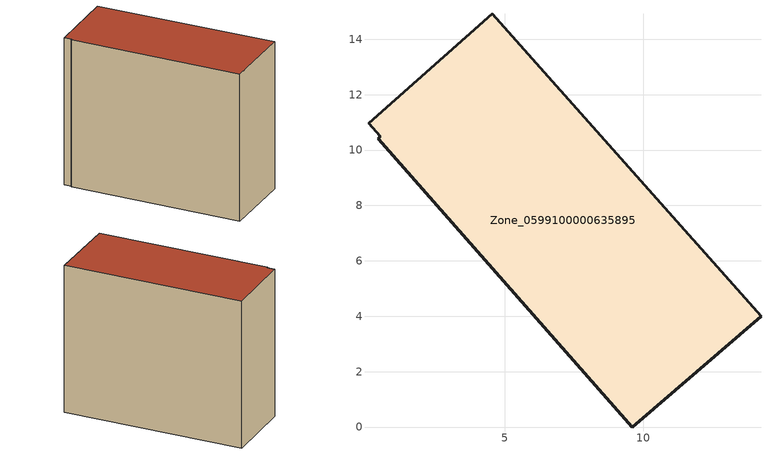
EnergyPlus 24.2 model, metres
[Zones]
Zone_0599100000635895
 floor ground (C_G): 9.6,0 0.43,10.41 0.51,10.49 0.08,10.97 4.54,14.91 14.25,4 z0
 wall outside (C_F): 14.25,4 4.54,14.91 0.08,10.97 0.51,10.49 0.43,10.41 9.6,0 14.25,4 z0:12.22
 roof outside (C_R): 0.43,10.41 9.6,0 14.25,4 4.54,14.91 0.08,10.97 0.51,10.49 z12.22
[BUILDING]
Pand.0599100000635895: North Axis=0; Terrain=City; Loads Convergence Tolerance Value=0.04; Temperature Convergence Tolerance Value=0.4; Solar Distribution=FullExterior; Maximum Number of Warmup Days=25; Minimum Number of Warmup Days=1
[Site:Location]
Rotterdam.The.Hague.AP_ZH_NLD Design_Conditions: Latitude=51.96; Longitude=4.45; Time Zone=1; Elevation=-4.5
[SITE:GROUNDTEMPERATURE:BUILDINGSURFACE]
18, 18, 18, 18, 18, 18, 18, 18, 18, 18, 18, 18
[MATERIAL] Thermal Absorptance=0.9; Solar Absorptance=0.7; Visible Absorptance=0.7
Name | Roughness | Thickness | Conductivity | Density | Specific Heat
G.TC.1946 | MediumSmooth | 0.15 | 1 | 540 | 1210
F.TC.1946 | Rough | 0.3 | 0.857143 | 1920 | 840
R.TC.1946 | MediumRough | 0.2 | 0.909091 | 1500 | 1000
[CONSTRUCTION]
C_G: G.TC.1946
C_F: F.TC.1946
C_R: R.TC.1946
[ZONE]
Zone_0599100000635895: Type=1; Multiplier=1; Ceiling Height=Autocalculate; Volume=Autocalculate; Floor Area=autocalculate; Part of Total Floor Area=Yes
[ZONEINFILTRATION:DESIGNFLOWRATE]
Infil_Zone_0599100000635895: Zone or ZoneList or Space or SpaceList=Zone_0599100000635895; Schedule=AlwaysOn; Design Flow Rate Calculation Method=Flow/Area; Flow Rate per Floor Area=0.003; Constant Term Coefficient=1; Temperature Term Coefficient=0; Velocity Term Coefficient=0; Velocity Squared Term Coefficient=0
[HVACTEMPLATE:ZONE:IDEALLOADSAIRSYSTEM]
Zone_0599100000635895: Maximum Heating Supply Air Temperature=50; Minimum Cooling Supply Air Temperature=13; Maximum Heating Supply Air Humidity Ratio=0.0156; Minimum Cooling Supply Air Humidity Ratio=0.0077; Heating Limit=NoLimit; Cooling Limit=NoLimit; Dehumidification Control Type=ConstantSensibleHeatRatio; Cooling Sensible Heat Ratio=0.7; Dehumidification Setpoint=60; Humidification Control Type=None; Humidification Setpoint=30; Outdoor Air Method=None; Outdoor Air Flow Rate per Person=0.00944; Outdoor Air Flow Rate per Zone Floor Area=0; Outdoor Air Flow Rate per Zone=0; Demand Controlled Ventilation Type=None; Outdoor Air Economizer Type=NoEconomizer; Heat Recovery Type=None; Sensible Heat Recovery Effectiveness=0.7; Latent Heat Recovery Effectiveness=0.65
[ZONECONTROL:THERMOSTAT]
ThermostatControl_Zone_0599100000635895: Zone or ZoneList=Zone_0599100000635895; Control Type Schedule=DualSetpointControlType; Control 1=Thermostat_Zone_0599100000635895; Temperature Difference Between Cutout And Setpoint=0
[THERMOSTATSETPOINT:DUALSETPOINT]
Thermostat_Zone_0599100000635895: Heating Setpoint Temperature Schedule=HeatingSetpoint_Zone_0599100000635895; Cooling Setpoint Temperature Schedule=CoolingSetpoint_Zone_0599100000635895
[SCHEDULE:COMPACT]
HeatingSetpoint_Zone_0599100000635895: Through: 12/31, For: AllDays, Until: 24:00, 21
CoolingSetpoint_Zone_0599100000635895: Through: 12/31, For: AllDays, Until: 24:00, 24
DualSetpointControlType: Through: 12/31, For: AllDays, Until: 24:00, 4
AlwaysOn: Through: 12/31, For: AllDays, Until: 24:00, 1
